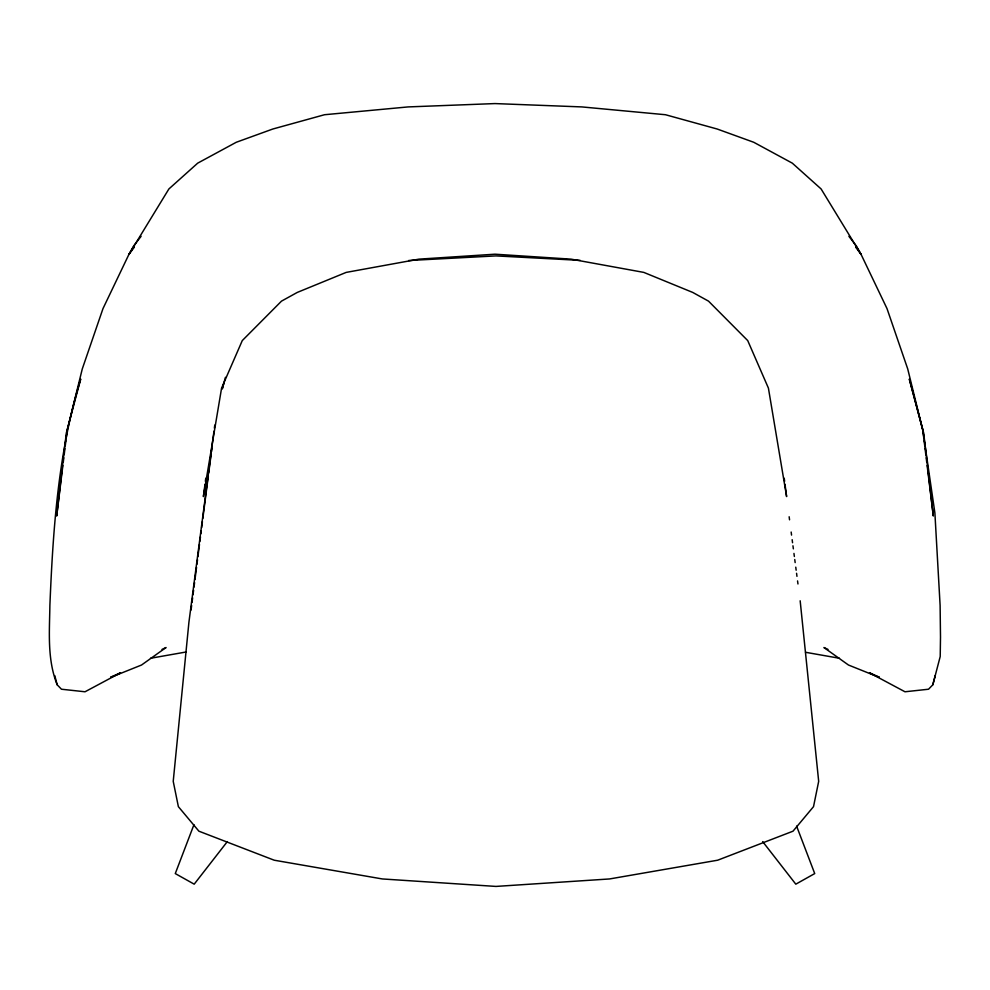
<?xml version="1.0" encoding="UTF-8"?>
<svg xmlns="http://www.w3.org/2000/svg" width="990" height="990" viewBox="0 0 990 990"><rect width="100%" height="100%" fill="white"/><g stroke="black" fill="none" stroke-linecap="round" stroke-linejoin="round"><path stroke-width="1.49" d="M62.877 465.436L56.69 516.025L66.305 433.051L80.685 379.108C58.138 452.356 53.039 529.353 49.884 605.496C49.5 632.202 47.087 659.365 57.185 684.795L61.467 689.226L85.016 691.775L120.471 672.829L110.744 677.123M63.249 462.38L63.806 457.776M64.189 454.707L64.932 448.581M65.303 445.512L65.872 440.921M66.243 437.852L67.184 430.192L82.269 368.961L102.985 308.608L128.873 254.492L133.65 245.965L141.1 236.313M191.058 610.038L191.639 605.472M192.035 602.415L192.617 597.849M193.013 594.792L193.607 590.226M193.99 587.169L194.585 582.59M194.981 579.546L196.54 567.344M196.936 564.3L197.53 559.721M197.913 556.665L199.485 544.475M199.881 541.419L200.463 536.84M200.859 533.796L201.255 530.751M201.638 527.695L202.43 521.594M202.814 518.55L208.321 476.004M204.98 484.345L203.383 496.584L221.587 388.117L242.278 340.585L281.494 301.133L297.26 292.434L346.178 272.399L418.968 259.145L495 254.195L571.032 259.145L643.822 272.399L692.74 292.434L708.506 301.133L747.722 340.585L768.413 388.117L786.617 496.584L785.021 484.345M205.376 481.289L205.772 478.232M208.704 472.985L211.068 454.818M211.464 451.799L211.86 448.767M213.964 431.219L188.929 622.166L173.225 781.345L178.373 806.652L198.903 831.192L274.23 860.211L382.313 878.947L495.953 886.421L609.58 878.947L717.663 860.211L793.002 831.192L813.52 806.652L818.68 781.345L800.168 600.782M214.372 428.163L214.768 425.106M879.256 677.123L869.529 672.829L904.984 691.775L928.533 689.226L932.815 684.795L940.215 656.506L940.5 637.102L940.116 605.496L934.882 512.907L922.816 430.192L907.731 368.961L887.015 308.608L861.127 254.492L856.35 245.965L848.9 236.313M932.815 684.795L935.241 675.588M225.448 377.326L222.267 388.946L223.913 383.068M193.953 824.682L175.279 873.576L194.201 884.169L227.329 841.599M134.38 247.104L128.873 254.492L168.894 188.954L197.691 163.152L236.251 142.275L272.807 129.022L324.522 114.729L408.103 106.92L495 103.579L581.897 106.92L665.478 114.729L717.193 129.022L753.749 142.275L792.309 163.152L821.106 188.954L861.127 254.492L855.62 247.104M162.013 649.403L166.06 647.534L141.533 665.02L110.769 677.346M150.554 658.263L185.91 652.026M408.66 260.519L495.953 255.903L580.177 260.358M805.526 652.286L839.446 658.263M879.231 677.346L848.467 665.02L823.94 647.534L827.987 649.403M762.671 841.599L795.799 884.169L814.721 873.576L796.604 826.118M54.759 675.588L57.185 684.795M789.154 516.755L789.55 519.812M791.159 532.038L791.554 535.095M792.149 539.674L792.557 542.73M792.953 545.787L793.361 548.844M793.955 553.422L794.364 556.479M794.76 559.536L795.156 562.592M795.762 567.171L796.158 570.228M796.566 573.284L796.962 576.341M797.556 580.92L797.965 583.976M784.229 478.232L784.625 481.289M923.757 437.852L922.816 430.192L909.315 379.108L923.695 433.051L933.31 516.025L927.123 465.436M924.128 440.921L924.697 445.512M925.068 448.581L925.811 454.707M926.195 457.776L926.751 462.38"/></g></svg>
